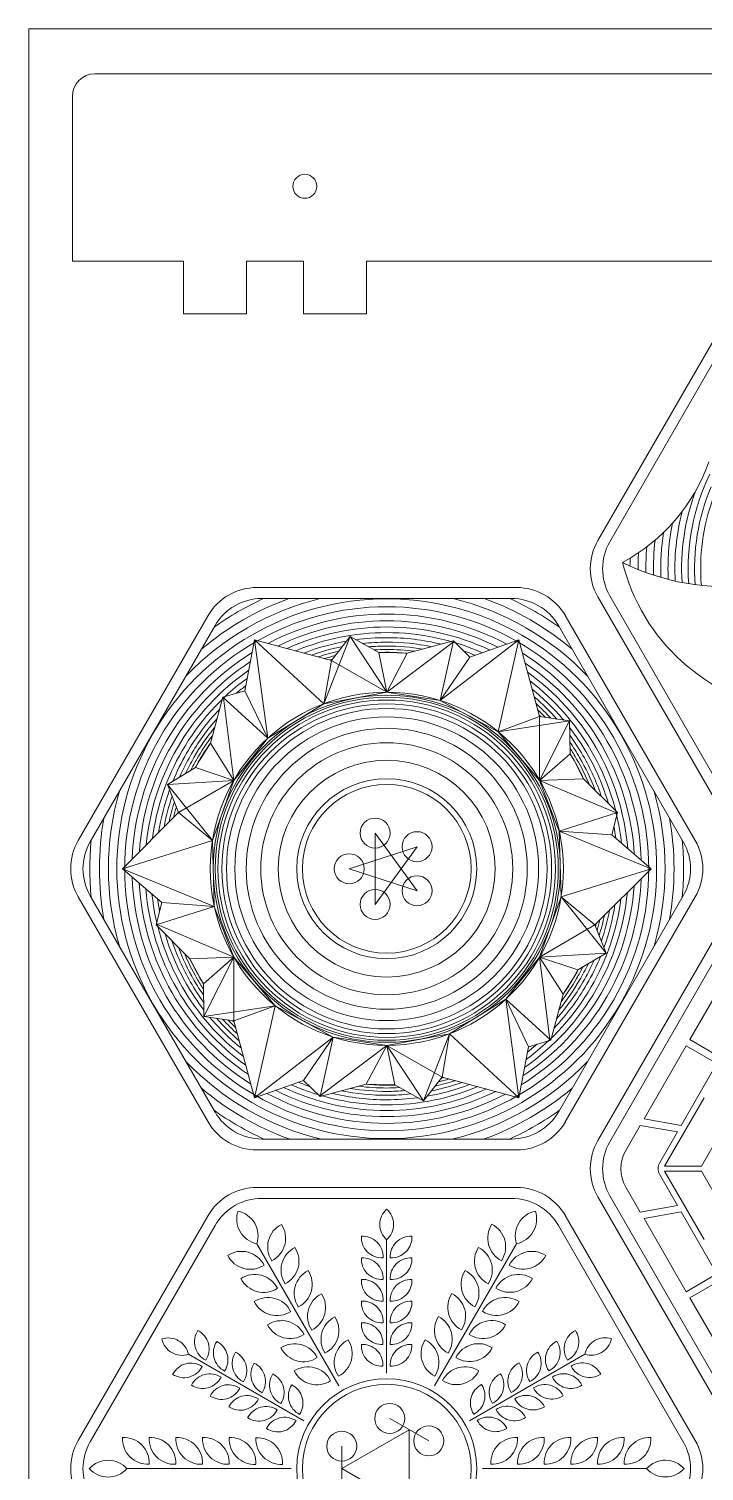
# Model space of a CAD drawing. Header units: millimetres. Extents: x -450 to 150, y -660 to -360.
# Drawn here: x -450 to -360, y -552.3 to -360 of the extents above; entities that cross this region are included whole.
import ezdxf

# ---------------------------------------------------------------- set-up
doc = ezdxf.new("R2010")
doc.units = ezdxf.units.MM
doc.layers.add('Cut', color=1, linetype='Continuous', lineweight=0, true_color=0xff0000)
doc.layers.add('Vector_Score', color=5, linetype='Continuous', lineweight=0, true_color=0x0000ff)

msp = doc.modelspace()

# ---------------------------------------------------------------- linework, layer by layer
at = {"layer": 'Cut'}
for p, q in [((-450, -360), (-450, -660)), ((-450, -360), (150, -360)), ((-147.2, -366), (-441.2, -366)), ((-444.2, -391), (-444.2, -369)), ((-444.2, -391), (-437, -391)), ((-437, -391), (-429.4, -391)), ((-429.4, -391), (-429.4, -398)), ((-421, -391), (-413.4, -391)), ((-421, -398), (-421, -391)), ((-413.4, -391), (-413.4, -398)), ((-405, -391), (-301.4, -391)), ((-405, -398), (-405, -391)), ((-429.4, -398), (-421, -398)), ((-413.4, -398), (-405, -398)), ((-356.82, -398.25), (-374.14, -428.25)), ((-384.96, -434.5), (-419.6, -434.5)), ((-374.14, -435.75), (-356.82, -465.75)), ((-426.1, -438.25), (-443.42, -468.25)), ((-361.15, -468.25), (-378.47, -438.25)), ((-443.42, -475.75), (-426.1, -505.75)), ((-378.47, -505.75), (-361.15, -475.75)), ((-356.82, -478.25), (-374.14, -508.25)), ((-419.6, -509.5), (-384.96, -509.5)), ((-419.6, -514.5), (-384.96, -514.5)), ((-374.14, -515.75), (-356.82, -545.75)), ((-443.42, -548.25), (-426.1, -518.25)), ((-378.47, -518.25), (-361.15, -548.25))]:
    msp.add_line(p, q, dxfattribs=at)
for centre, radius in [((-413.2, -381), 1.6), ((-402.28, -472), 11.25), ((-402.28, -552), 11.25)]:
    msp.add_circle(centre, radius, dxfattribs=at)
for centre, radius, start, end in [((-441.2, -369), 3, 90, 180), ((-367.64, -432), 7.5, 150, 210), ((-419.6, -442), 7.5, 90, 150), ((-384.96, -442), 7.5, 30, 90), ((-436.92, -472), 7.5, 150, 210), ((-367.64, -472), 7.5, 330, 30), ((-419.6, -502), 7.5, 210, 270), ((-384.96, -502), 7.5, 270, 330), ((-367.64, -512), 7.5, 150, 210), ((-419.6, -522), 7.5, 90, 150), ((-384.96, -522), 7.5, 30, 90), ((-436.92, -552), 7.5, 150, 210), ((-367.64, -552), 7.5, 330, 30)]:
    msp.add_arc(centre, radius, start, end, dxfattribs=at)
at = {"layer": 'Vector_Score'}
for p, q in [((-372.53, -428.4), (-355.89, -399.56)), ((-418.93, -435.96), (-385.64, -435.96)), ((-355.89, -464.44), (-372.53, -435.6)), ((-441.82, -468.4), (-425.17, -439.56)), ((-379.39, -439.56), (-362.75, -468.4)), ((-419.91, -441.47), (-421.18, -448.27)), ((-419.91, -441.47), (-409.66, -444.22)), ((-419.91, -441.47), (-410.66, -449.99)), ((-419.91, -441.47), (-418.14, -454.59)), ((-407.16, -441.04), (-410.66, -449.99)), ((-409.66, -444.22), (-407.16, -441.04)), ((-407.16, -441.04), (-403.34, -443.17)), ((-402.28, -448.45), (-407.16, -441.04)), ((-393.44, -441.78), (-402.28, -448.45)), ((-393.4, -441.62), (-399.55, -443.27)), ((-384.66, -441.47), (-395.14, -449.56)), ((-395.14, -449.56), (-393.4, -441.62)), ((-391.18, -443.77), (-393.4, -441.62)), ((-384.66, -441.47), (-391.18, -443.77)), ((-384.66, -441.47), (-387.41, -453.74)), ((-384.66, -441.47), (-381.91, -451.72)), ((-410.66, -449.99), (-409.66, -444.22)), ((-409.66, -444.22), (-402.28, -448.45)), ((-403.34, -443.17), (-402.28, -443.17)), ((-403.34, -443.17), (-402.28, -448.45)), ((-399.55, -443.27), (-402.28, -443.17)), ((-399.55, -443.27), (-402.28, -448.45)), ((-391.18, -443.77), (-395.14, -449.56)), ((-424.15, -449.12), (-425.8, -455.27)), ((-421.18, -448.27), (-424.15, -449.12)), ((-418.14, -454.59), (-424.15, -449.12)), ((-424.03, -449.23), (-422.68, -460.22)), ((-421.18, -448.27), (-418.14, -454.59)), ((-418.14, -454.59), (-410.66, -449.99)), ((-410.66, -449.99), (-402.28, -448.45)), ((-402.28, -448.45), (-395.14, -449.56)), ((-395.14, -449.56), (-387.41, -453.74)), ((-387.41, -453.74), (-381.91, -451.72)), ((-381.91, -451.72), (-377.91, -452.29)), ((-381.91, -451.72), (-381.89, -460.22)), ((-377.91, -452.29), (-387.41, -453.74)), ((-387.41, -453.74), (-381.89, -460.22)), ((-381.89, -460.22), (-377.91, -452.29)), ((-377.91, -452.29), (-377.84, -456.67)), ((-425.8, -455.27), (-427.25, -457.58)), ((-425.8, -455.27), (-422.68, -460.22)), ((-422.68, -460.22), (-418.14, -454.59)), ((-427.78, -458.5), (-427.25, -457.58)), ((-377.84, -456.67), (-381.89, -460.22)), ((-377.84, -456.67), (-377.31, -457.58)), ((-376.03, -460), (-377.31, -457.58)), ((-431.53, -460.75), (-427.78, -458.5)), ((-427.78, -458.5), (-422.68, -460.22)), ((-422.68, -460.22), (-431.53, -460.75)), ((-430.03, -464.5), (-431.53, -460.75)), ((-431.53, -460.75), (-425.53, -468.25)), ((-430.03, -464.5), (-422.68, -460.22)), ((-425.53, -468.25), (-422.68, -460.22)), ((-376.03, -460), (-381.89, -460.22)), ((-381.89, -460.22), (-379.28, -466.97)), ((-371.69, -464.55), (-381.89, -460.22)), ((-371.53, -464.5), (-376.03, -460)), ((-437.53, -472), (-430.03, -464.5)), ((-425.53, -468.25), (-430.03, -464.5)), ((-379.28, -466.97), (-371.53, -464.5)), ((-372.28, -467.5), (-371.53, -464.5)), ((-403.83, -467.24), (-398.24, -474.94)), ((-403.83, -476.76), (-403.83, -467.24)), ((-367.03, -472), (-379.28, -466.97)), ((-372.28, -467.5), (-379.28, -466.97)), ((-379.28, -466.97), (-379.03, -475.75)), ((-437.53, -472), (-425.53, -468.25)), ((-425.29, -477.03), (-425.53, -468.25)), ((-407.28, -472), (-398.24, -469.06)), ((-398.24, -469.06), (-403.83, -476.76)), ((-367.03, -472), (-372.28, -467.5)), ((-437.53, -472), (-432.28, -476.5)), ((-437.53, -472), (-425.29, -477.03)), ((-398.24, -474.94), (-407.28, -472)), ((-367.03, -472), (-379.03, -475.75)), ((-367.03, -472), (-374.53, -479.5)), ((-425.17, -504.44), (-441.82, -475.6)), ((-432.28, -476.5), (-433.03, -479.5)), ((-432.28, -476.5), (-425.29, -477.03)), ((-379.03, -475.75), (-381.89, -483.78)), ((-362.75, -475.6), (-379.39, -504.44)), ((-379.03, -475.75), (-374.53, -479.5)), ((-373.03, -483.25), (-379.03, -475.75)), ((-425.29, -477.03), (-433.03, -479.5)), ((-422.68, -483.78), (-425.29, -477.03)), ((-433.03, -479.5), (-428.53, -484)), ((-432.88, -479.45), (-422.68, -483.78)), ((-374.53, -479.5), (-381.89, -483.78)), ((-374.53, -479.5), (-373.03, -483.25)), ((-372.53, -508.4), (-355.89, -479.56)), ((-428.53, -484), (-422.68, -483.78)), ((-428.53, -484), (-427.25, -486.42)), ((-426.72, -487.33), (-422.68, -483.78)), ((-422.68, -483.78), (-426.65, -491.71)), ((-422.65, -492.28), (-422.68, -483.78)), ((-417.15, -490.26), (-422.68, -483.78)), ((-381.89, -483.78), (-386.42, -489.41)), ((-381.89, -483.78), (-373.03, -483.25)), ((-378.76, -488.73), (-381.89, -483.78)), ((-376.78, -485.5), (-381.89, -483.78)), ((-380.53, -494.77), (-381.89, -483.78)), ((-373.03, -483.25), (-376.78, -485.5)), ((-426.72, -487.33), (-427.25, -486.42)), ((-378.76, -488.73), (-377.31, -486.42)), ((-376.78, -485.5), (-377.31, -486.42)), ((-356.24, -485.03), (-361.87, -494.78)), ((-426.65, -491.71), (-426.72, -487.33)), ((-426.65, -491.71), (-417.15, -490.26)), ((-417.15, -490.26), (-422.65, -492.28)), ((-419.91, -502.53), (-417.15, -490.26)), ((-409.43, -494.44), (-417.15, -490.26)), ((-386.42, -489.41), (-393.9, -494.01)), ((-384.66, -502.53), (-386.42, -489.41)), ((-386.42, -489.41), (-380.41, -494.88)), ((-383.38, -495.73), (-386.42, -489.41)), ((-380.41, -494.88), (-378.76, -488.73)), ((-422.65, -492.28), (-426.65, -491.71)), ((-419.91, -502.53), (-422.65, -492.28)), ((-393.9, -494.01), (-402.28, -495.55)), ((-397.4, -502.96), (-393.9, -494.01)), ((-393.9, -494.01), (-394.9, -499.78)), ((-384.66, -502.53), (-393.9, -494.01)), ((-419.91, -502.53), (-409.43, -494.44)), ((-413.38, -500.23), (-409.43, -494.44)), ((-409.43, -494.44), (-411.16, -502.38)), ((-411.13, -502.22), (-402.28, -495.55)), ((-402.28, -495.55), (-409.43, -494.44)), ((-405.01, -500.73), (-402.28, -495.55)), ((-394.9, -499.78), (-402.28, -495.55)), ((-402.28, -495.55), (-397.4, -502.96)), ((-401.22, -500.83), (-402.28, -495.55)), ((-384.66, -502.53), (-383.38, -495.73)), ((-383.38, -495.73), (-380.41, -494.88)), ((-362.35, -495.6), (-367.97, -505.35)), ((-358.25, -497.97), (-362.35, -495.6)), ((-357.77, -497.15), (-361.87, -494.78)), ((-358.25, -497.97), (-363.01, -506.23)), ((-394.9, -499.78), (-397.4, -502.96)), ((-384.66, -502.53), (-394.9, -499.78)), ((-419.91, -502.53), (-413.38, -500.23)), ((-413.38, -500.23), (-411.16, -502.38)), ((-411.16, -502.38), (-405.01, -500.73)), ((-405.01, -500.73), (-402.28, -500.83)), ((-401.22, -500.83), (-402.28, -500.83)), ((-397.4, -502.96), (-401.22, -500.83)), ((-359.96, -502.54), (-365.23, -511.67)), ((-363.01, -506.23), (-367.97, -505.35)), ((-355.91, -504.01), (-360.33, -511.67)), ((-368.48, -506.22), (-370.41, -509.56)), ((-363.52, -507.1), (-368.48, -506.22)), ((-363.52, -507.1), (-365.91, -511.25)), ((-385.64, -508.04), (-418.93, -508.04)), ((-365.91, -512.75), (-363.52, -516.9)), ((-360.33, -511.67), (-365.23, -511.67)), ((-365.23, -512.33), (-359.96, -521.46)), ((-360.33, -512.33), (-365.23, -512.33)), ((-360.33, -512.33), (-355.91, -519.99)), ((-370.41, -514.44), (-368.48, -517.78)), ((-418.93, -515.96), (-385.64, -515.96)), ((-355.89, -544.44), (-372.53, -515.6)), ((-363.52, -516.9), (-368.48, -517.78)), ((-363.01, -517.77), (-367.97, -518.65)), ((-367.97, -518.65), (-362.35, -528.4)), ((-363.01, -517.77), (-358.25, -526.03)), ((-441.82, -548.4), (-425.17, -519.56)), ((-379.39, -519.56), (-362.75, -548.4)), ((-419.6, -522.01), (-408.66, -540.96)), ((-402.29, -521.48), (-402.29, -539.25)), ((-384.97, -522), (-395.91, -540.96)), ((-358.25, -526.03), (-362.35, -528.4)), ((-357.77, -526.85), (-361.87, -529.22)), ((-361.87, -529.22), (-356.24, -538.97)), ((-428.72, -536.75), (-413.33, -545.63)), ((-375.85, -536.73), (-391.24, -545.62)), ((-408.66, -540.96), (-408.66, -540.96)), ((-395.91, -540.96), (-395.91, -540.96)), ((-396.68, -548.3), (-401.88, -545.3)), ((-399.28, -546.8), (-408.28, -552)), ((-399.28, -557.2), (-399.28, -546.8)), ((-408.28, -549), (-408.28, -555)), ((-367.65, -551.99), (-389.53, -552)), ((-436.92, -552), (-415.03, -552)), ((-415.03, -552), (-415.03, -552)), ((-408.28, -552), (-399.28, -557.2)), ((-389.53, -552), (-389.53, -552))]:
    msp.add_line(p, q, dxfattribs=at)
for centre, radius in [((-402.28, -472), 23.55), ((-402.28, -472), 23.14), ((-402.28, -472), 22.87), ((-402.28, -472), 22.5), ((-402.28, -472), 21.98), ((-402.28, -472), 21.37), ((-402.28, -472), 20.25), ((-402.28, -472), 18.73), ((-402.28, -472), 16.8), ((-402.28, -472), 14.46), ((-402.28, -472), 12), ((-403.83, -467.24), 2), ((-398.24, -469.06), 2), ((-407.28, -472), 2), ((-398.24, -474.94), 2), ((-403.83, -476.76), 2), ((-402.28, -552), 12), ((-401.88, -545.3), 2), ((-408.28, -549), 2), ((-396.68, -548.3), 2)]:
    msp.add_circle(centre, radius, dxfattribs=at)
for centre, radius, start, end in [((-382.5, -409.5), 24.6, 298.3262, 340.4633), ((-333, -432), 29.09, 154.2555, 183.9375), ((-333, -432), 28.24, 157.2293, 184.319), ((-333, -432), 29.96, 159.7923, 183.5178), ((-333, -432), 27.42, 160.119, 184.6632), ((-333, -432), 30.86, 165.6536, 183.0589), ((-333, -432), 31.78, 168.9961, 182.5596), ((-366.29, -432), 7.21, 150, 210), ((-333, -432), 33.72, 173.4998, 181.4348), ((-333, -432), 32.74, 171.4926, 182.0187), ((-333, -432), 36.85, 177.7828, 179.4072), ((-333, -432), 35.77, 176.5799, 180.1309), ((-333, -432), 34.73, 175.1686, 180.8061), ((-345.34, -424.88), 26.25, 193.8309, 330), ((-356.95, -403.24), 31.17, 243.5506, 276.4514), ((-402.28, -472), 35.99, 90, 150), ((-402.28, -472), 37.11, 103.8118, 136.1882), ((-402.28, -472), 38.31, 109.8357, 130.1643), ((-402.28, -472), 39.59, 114.443, 125.557), ((-418.93, -443.17), 7.21, 90, 150), ((-402.28, -472), 35.99, 30, 90), ((-402.28, -472), 37.11, 43.8118, 76.1882), ((-402.28, -472), 38.31, 49.8357, 70.1643), ((-402.28, -472), 39.59, 54.443, 65.557), ((-385.64, -443.17), 7.21, 30, 90), ((-402.28, -472), 34.94, 90, 150), ((-402.28, -472), 33.96, 90, 117.7852), ((-402.28, -472), 34.94, 30, 90), ((-402.28, -472), 33.96, 61.8883, 90), ((-402.28, -472), 33.06, 90, 116.0721), ((-402.28, -472), 32.24, 90, 114.36), ((-402.28, -472), 33.06, 63.3338, 90), ((-402.28, -472), 32.24, 64.7639, 90), ((-402.28, -472), 31.49, 90, 112.6654), ((-402.28, -472), 30.81, 100.0281, 111.0082), ((-402.28, -472), 30.81, 90, 97.6923), ((-402.28, -472), 30.21, 90, 96.1389), ((-402.28, -472), 29.69, 90, 94.6746), ((-402.28, -472), 31.49, 66.1635, 90), ((-402.28, -472), 30.81, 76.3755, 90), ((-402.28, -472), 30.21, 78.5355, 90), ((-402.28, -472), 29.69, 80.6497, 90), ((-402.28, -472), 33.96, 121.8883, 150), ((-402.28, -472), 30.21, 101.3183, 109.4117), ((-402.28, -472), 29.69, 102.5202, 107.9035), ((-402.28, -472), 29.24, 103.6111, 106.5144), ((-402.28, -472), 28.86, 104.5676, 105.2784), ((-402.28, -472), 29.24, 90, 93.329), ((-402.28, -472), 28.86, 90, 92.1347), ((-402.28, -472), 29.24, 82.6779, 90), ((-402.28, -472), 28.86, 84.5672, 90), ((-402.28, -472), 30.81, 67.5156, 70.5783), ((-402.28, -472), 33.96, 30, 57.7852), ((-402.28, -472), 33.06, 123.3338, 150), ((-402.28, -472), 32.24, 124.7639, 150), ((-402.28, -472), 33.06, 30, 56.0721), ((-402.28, -472), 32.24, 30, 54.36), ((-402.28, -472), 31.49, 126.1635, 150), ((-402.28, -472), 30.81, 127.5156, 130.5783), ((-402.28, -472), 31.49, 30, 52.6654), ((-402.28, -472), 30.81, 40.0281, 51.0082), ((-402.28, -472), 30.21, 41.3183, 49.4117), ((-402.28, -472), 29.69, 42.5202, 47.9035), ((-402.28, -472), 30.81, 136.3755, 150), ((-402.28, -472), 29.24, 43.6111, 46.5144), ((-402.28, -472), 28.86, 44.5676, 45.2784), ((-402.28, -472), 30.21, 138.5355, 150), ((-402.28, -472), 29.69, 140.6497, 150), ((-402.28, -472), 30.81, 30, 37.6923), ((-402.28, -472), 35.99, 150, 210), ((-402.28, -472), 34.94, 150, 210), ((-402.28, -472), 33.96, 150, 177.7852), ((-402.28, -472), 33.06, 150, 176.0721), ((-402.28, -472), 29.24, 142.6779, 150), ((-402.28, -472), 28.86, 144.5672, 150), ((-402.28, -472), 30.21, 30, 36.1389), ((-402.28, -472), 29.69, 30, 34.6746), ((-402.28, -472), 33.06, 3.3338, 30), ((-402.28, -472), 33.96, 1.8883, 30), ((-402.28, -472), 34.94, 330, 30), ((-402.28, -472), 35.99, 330, 30), ((-402.28, -472), 32.24, 150, 174.36), ((-402.28, -472), 31.49, 150, 172.6654), ((-402.28, -472), 30.81, 150, 157.6923), ((-402.28, -472), 30.21, 150, 156.1389), ((-402.28, -472), 29.69, 150, 154.6746), ((-402.28, -472), 29.24, 150, 153.329), ((-402.28, -472), 28.86, 150, 152.1347), ((-402.28, -472), 29.24, 30, 33.329), ((-402.28, -472), 28.86, 30, 32.1347), ((-402.28, -472), 28.86, 24.5672, 30), ((-402.28, -472), 29.24, 22.6779, 30), ((-402.28, -472), 29.69, 20.6497, 30), ((-402.28, -472), 30.21, 18.5355, 30), ((-402.28, -472), 30.81, 16.3755, 30), ((-402.28, -472), 31.49, 6.1635, 30), ((-402.28, -472), 32.24, 4.7639, 30), ((-402.28, -472), 30.81, 160.0281, 171.0082), ((-402.28, -472), 37.11, 163.8118, 196.1882), ((-402.28, -472), 30.21, 161.3183, 169.4117), ((-402.28, -472), 29.69, 162.5202, 167.9035), ((-402.28, -472), 37.11, 343.8118, 16.1882), ((-402.28, -472), 38.31, 169.8357, 190.1643), ((-402.28, -472), 29.24, 163.6111, 166.5144), ((-402.28, -472), 28.86, 164.5676, 165.2784), ((-402.28, -472), 38.31, 349.8357, 10.1643), ((-402.28, -472), 30.81, 7.5156, 10.5783), ((-435.57, -472), 7.21, 150, 210), ((-402.28, -472), 39.59, 174.443, 185.557), ((-402.28, -472), 39.59, 354.443, 5.557), ((-368.99, -472), 7.21, 330, 30), ((-402.28, -472), 33.96, 181.8883, 210), ((-402.28, -472), 33.06, 183.3338, 210), ((-402.28, -472), 32.24, 184.7639, 210), ((-402.28, -472), 33.06, 330, 356.0721), ((-402.28, -472), 33.96, 330, 357.7852), ((-402.28, -472), 31.49, 186.1635, 210), ((-402.28, -472), 30.81, 187.5156, 190.5783), ((-402.28, -472), 31.49, 330, 352.6654), ((-402.28, -472), 32.24, 330, 354.36), ((-402.28, -472), 30.81, 340.0281, 351.0082), ((-402.28, -472), 29.24, 343.6111, 346.5144), ((-402.28, -472), 29.69, 342.5202, 347.9035), ((-402.28, -472), 30.21, 341.3183, 349.4117), ((-402.28, -472), 30.81, 196.3755, 210), ((-402.28, -472), 28.86, 344.5676, 345.2784), ((-402.28, -472), 30.21, 198.5355, 210), ((-402.28, -472), 29.69, 200.6497, 210), ((-402.28, -472), 29.24, 202.6779, 210), ((-402.28, -472), 28.86, 204.5672, 210), ((-402.28, -472), 30.21, 330, 336.1389), ((-402.28, -472), 30.81, 330, 337.6923), ((-402.28, -472), 28.86, 210, 212.1347), ((-402.28, -472), 28.86, 324.5672, 330), ((-402.28, -472), 28.86, 330, 332.1347), ((-402.28, -472), 29.24, 330, 333.329), ((-402.28, -472), 29.69, 330, 334.6746), ((-402.28, -472), 32.24, 210, 234.36), ((-402.28, -472), 31.49, 210, 232.6654), ((-402.28, -472), 30.81, 210, 217.6923), ((-402.28, -472), 30.21, 210, 216.1389), ((-402.28, -472), 29.69, 210, 214.6746), ((-402.28, -472), 29.24, 210, 213.329), ((-402.28, -472), 32.24, 304.7639, 330), ((-402.28, -472), 31.49, 306.1635, 330), ((-402.28, -472), 30.81, 316.3755, 330), ((-402.28, -472), 30.21, 318.5355, 330), ((-402.28, -472), 29.69, 320.6497, 330), ((-402.28, -472), 29.24, 322.6779, 330), ((-402.28, -472), 35.99, 210, 270), ((-402.28, -472), 34.94, 210, 270), ((-402.28, -472), 33.96, 210, 237.7852), ((-402.28, -472), 33.06, 210, 236.0721), ((-402.28, -472), 34.94, 270, 330), ((-402.28, -472), 35.99, 270, 330), ((-402.28, -472), 33.96, 301.8883, 330), ((-402.28, -472), 33.06, 303.3338, 330), ((-402.28, -472), 30.81, 220.0281, 231.0082), ((-402.28, -472), 30.21, 221.3183, 229.4117), ((-402.28, -472), 29.69, 222.5202, 227.9035), ((-402.28, -472), 29.24, 223.6111, 226.5144), ((-402.28, -472), 28.86, 224.5676, 225.2784), ((-402.28, -472), 30.81, 307.5156, 310.5783), ((-402.28, -472), 37.11, 223.8118, 256.1882), ((-402.28, -472), 37.11, 283.8118, 316.1882), ((-402.28, -472), 29.24, 283.6111, 286.5144), ((-402.28, -472), 28.86, 284.5676, 285.2784), ((-402.28, -472), 38.31, 229.8357, 250.1643), ((-402.28, -472), 33.96, 241.8883, 270), ((-402.28, -472), 33.06, 243.3338, 270), ((-402.28, -472), 32.24, 244.7639, 270), ((-402.28, -472), 31.49, 246.1635, 270), ((-402.28, -472), 30.81, 247.5156, 250.5783), ((-402.28, -472), 30.81, 256.3755, 270), ((-402.28, -472), 30.21, 258.5355, 270), ((-402.28, -472), 29.69, 260.6497, 270), ((-402.28, -472), 29.24, 262.6779, 270), ((-402.28, -472), 28.86, 264.5672, 270), ((-402.28, -472), 28.86, 270, 272.1347), ((-402.28, -472), 31.49, 270, 292.6654), ((-402.28, -472), 29.24, 270, 273.329), ((-402.28, -472), 32.24, 270, 294.36), ((-402.28, -472), 29.69, 270, 274.6746), ((-402.28, -472), 33.06, 270, 296.0721), ((-402.28, -472), 30.81, 280.0281, 291.0082), ((-402.28, -472), 30.21, 281.3183, 289.4117), ((-402.28, -472), 29.69, 282.5202, 287.9035), ((-402.28, -472), 38.31, 289.8357, 310.1643), ((-402.28, -472), 30.21, 270, 276.1389), ((-402.28, -472), 33.96, 270, 297.7852), ((-402.28, -472), 30.81, 270, 277.6923), ((-402.28, -472), 39.59, 234.443, 245.557), ((-418.93, -500.83), 7.21, 210, 270), ((-402.28, -472), 39.59, 294.443, 305.557), ((-385.64, -500.83), 7.21, 270, 330), ((-366.29, -512), 7.21, 150, 210), ((-366.18, -512), 4.88, 150, 210), ((-364.61, -512), 1.5, 150, 210), ((-418.93, -523.17), 7.21, 90, 150), ((-385.64, -523.17), 7.21, 30, 90), ((-418.91, -518.71), 3.37, 161.765, 258.1444), ((-422.81, -520.95), 3.37, 341.765, 78.1444), ((-400.47, -519.44), 2.74, 131.7782, 228.1575), ((-404.12, -519.43), 2.74, 311.7782, 48.1575), ((-381.77, -520.95), 3.37, 101.7716, 198.151), ((-385.66, -518.7), 3.37, 281.7716, 18.151), ((-414.79, -522.43), 3.37, 116.765, 213.1444), ((-419.13, -521.27), 3.37, 296.765, 33.1444), ((-402.93, -521.15), 2.74, 176.7782, 273.1575), ((-405.51, -523.73), 2.74, 356.7782, 93.1575), ((-399.08, -523.73), 2.74, 86.7782, 183.1575), ((-401.66, -521.15), 2.74, 266.7782, 3.1575), ((-385.44, -521.26), 3.37, 146.7716, 243.151), ((-389.79, -522.42), 3.37, 326.7716, 63.151), ((-421.65, -526.39), 3.37, 26.765, 123.1444), ((-413.01, -525.51), 3.37, 116.765, 213.1444), ((-417.35, -524.35), 3.37, 296.765, 33.1444), ((-387.22, -524.34), 3.37, 146.7716, 243.151), ((-391.57, -525.5), 3.37, 326.7716, 63.151), ((-382.93, -526.39), 3.37, 56.7716, 153.151), ((-420.48, -522.05), 3.37, 206.765, 303.1444), ((-402.93, -524.04), 2.74, 176.7782, 273.1575), ((-405.51, -526.62), 2.74, 356.7782, 93.1575), ((-399.08, -526.62), 2.74, 86.7782, 183.1575), ((-401.66, -524.04), 2.74, 266.7782, 3.1575), ((-384.09, -522.04), 3.37, 236.7716, 333.151), ((-419.87, -529.47), 3.37, 26.765, 123.1444), ((-418.71, -525.13), 3.37, 206.765, 303.1444), ((-411.24, -528.6), 3.37, 116.765, 213.1444), ((-415.58, -527.43), 3.37, 296.765, 33.1444), ((-402.93, -526.92), 2.74, 176.7782, 273.1575), ((-405.51, -529.5), 2.74, 356.7782, 93.1575), ((-401.66, -526.92), 2.74, 266.7782, 3.1575), ((-399.08, -529.51), 2.74, 86.7782, 183.1575), ((-389, -527.42), 3.37, 146.7716, 243.151), ((-393.35, -528.58), 3.37, 326.7716, 63.151), ((-384.71, -529.46), 3.37, 56.7716, 153.151), ((-385.87, -525.12), 3.37, 236.7716, 333.151), ((-409.46, -531.68), 3.37, 116.765, 213.1444), ((-413.8, -530.51), 3.37, 296.765, 33.1444), ((-390.78, -530.49), 3.37, 146.7716, 243.151), ((-395.13, -531.66), 3.37, 326.7716, 63.151), ((-418.1, -532.55), 3.37, 26.765, 123.1444), ((-416.93, -528.21), 3.37, 206.765, 303.1444), ((-405.51, -532.39), 2.74, 356.7782, 93.1575), ((-402.93, -529.81), 2.74, 176.7782, 273.1575), ((-401.66, -529.81), 2.74, 266.7782, 3.1575), ((-399.08, -532.4), 2.74, 86.7782, 183.1575), ((-386.49, -532.54), 3.37, 56.7716, 153.151), ((-387.65, -528.2), 3.37, 236.7716, 333.151), ((-416.32, -535.63), 3.37, 26.765, 123.1444), ((-407.68, -534.76), 3.37, 116.765, 213.1444), ((-412.03, -533.59), 3.37, 296.765, 33.1444), ((-402.93, -532.7), 2.74, 176.7782, 273.1575), ((-405.52, -535.28), 2.74, 356.7782, 93.1575), ((-399.08, -535.28), 2.74, 86.7782, 183.1575), ((-401.67, -532.7), 2.74, 266.7782, 3.1575), ((-392.56, -533.57), 3.37, 146.7716, 243.151), ((-396.91, -534.73), 3.37, 326.7716, 63.151), ((-388.27, -535.62), 3.37, 56.7716, 153.151), ((-431.4, -537.31), 2.74, 11.7782, 108.1575), ((-425.16, -535.09), 2.74, 146.7782, 243.1575), ((-428.69, -536.03), 2.74, 326.7782, 63.1575), ((-415.16, -531.29), 3.37, 206.765, 303.1444), ((-389.43, -531.28), 3.37, 236.7716, 333.151), ((-375.89, -536.02), 2.74, 116.7782, 213.1575), ((-379.41, -535.07), 2.74, 296.7782, 33.1575), ((-373.17, -537.29), 2.74, 71.7782, 168.1575), ((-429.57, -534.15), 2.74, 191.7782, 288.1575), ((-422.66, -536.54), 2.74, 146.7782, 243.1575), ((-426.19, -537.48), 2.74, 326.7782, 63.1575), ((-420.16, -537.98), 2.74, 146.7782, 243.1575), ((-423.69, -538.92), 2.74, 326.7782, 63.1575), ((-414.55, -538.71), 3.37, 26.765, 123.1444), ((-413.38, -534.37), 3.37, 206.765, 303.1444), ((-405.91, -537.84), 3.37, 116.765, 213.1444), ((-410.25, -536.67), 3.37, 296.765, 33.1444), ((-402.93, -535.59), 2.74, 176.7782, 273.1575), ((-405.52, -538.17), 2.74, 356.7782, 93.1575), ((-399.09, -538.17), 2.74, 86.7782, 183.1575), ((-401.67, -535.59), 2.74, 266.7782, 3.1575), ((-394.34, -536.65), 3.37, 146.7716, 243.151), ((-398.69, -537.81), 3.37, 326.7716, 63.151), ((-390.05, -538.7), 3.37, 56.7716, 153.151), ((-391.21, -534.35), 3.37, 236.7716, 333.151), ((-380.89, -538.9), 2.74, 116.7782, 213.1575), ((-384.42, -537.95), 2.74, 296.7782, 33.1575), ((-378.39, -537.46), 2.74, 116.7782, 213.1575), ((-381.91, -536.51), 2.74, 296.7782, 33.1575), ((-375, -534.13), 2.74, 251.7782, 348.1575), ((-428.38, -540.66), 2.74, 56.7782, 153.1575), ((-429.32, -537.13), 2.74, 236.7782, 333.1575), ((-417.66, -539.43), 2.74, 146.7782, 243.1575), ((-421.19, -540.37), 2.74, 326.7782, 63.1575), ((-412.77, -541.79), 3.37, 26.765, 123.1444), ((-391.83, -541.78), 3.37, 56.7716, 153.151), ((-383.39, -540.34), 2.74, 116.7782, 213.1575), ((-386.92, -539.4), 2.74, 296.7782, 33.1575), ((-376.2, -540.64), 2.74, 26.7782, 123.1575), ((-375.25, -537.11), 2.74, 206.7782, 303.1575), ((-425.88, -542.11), 2.74, 56.7782, 153.1575), ((-426.82, -538.58), 2.74, 236.7782, 333.1575), ((-415.16, -540.87), 2.74, 146.7782, 243.1575), ((-418.69, -541.82), 2.74, 326.7782, 63.1575), ((-411.6, -537.45), 3.37, 206.765, 303.1444), ((-392.99, -537.43), 3.37, 236.7716, 333.151), ((-385.89, -541.79), 2.74, 116.7782, 213.1575), ((-389.42, -540.84), 2.74, 296.7782, 33.1575), ((-378.7, -542.08), 2.74, 26.7782, 123.1575), ((-377.75, -538.56), 2.74, 206.7782, 303.1575), ((-423.38, -543.55), 2.74, 56.7782, 153.1575), ((-424.32, -540.02), 2.74, 236.7782, 333.1575), ((-420.88, -545), 2.74, 56.7782, 153.1575), ((-412.66, -542.32), 2.74, 146.7782, 243.1575), ((-416.19, -543.26), 2.74, 326.7782, 63.1575), ((-388.39, -543.23), 2.74, 116.7782, 213.1575), ((-391.92, -542.28), 2.74, 296.7782, 33.1575), ((-383.7, -544.97), 2.74, 26.7782, 123.1575), ((-381.2, -543.53), 2.74, 26.7782, 123.1575), ((-380.26, -540), 2.74, 206.7782, 303.1575), ((-421.82, -541.47), 2.74, 236.7782, 333.1575), ((-418.38, -546.44), 2.74, 56.7782, 153.1575), ((-419.32, -542.91), 2.74, 236.7782, 333.1575), ((-386.21, -546.41), 2.74, 26.7782, 123.1575), ((-385.26, -542.88), 2.74, 206.7782, 303.1575), ((-382.76, -541.44), 2.74, 206.7782, 303.1575), ((-415.88, -547.89), 2.74, 56.7782, 153.1575), ((-416.82, -544.36), 2.74, 236.7782, 333.1575), ((-388.71, -547.85), 2.74, 26.7782, 123.1575), ((-387.76, -544.33), 2.74, 206.7782, 303.1575), ((-437.32, -551.22), 3.37, 356.7584, 93.1378), ((-434.14, -548.04), 3.37, 176.7584, 273.1378), ((-430.58, -548.05), 3.37, 176.7584, 273.1378), ((-433.77, -551.22), 3.37, 356.7584, 93.1378), ((-427.03, -548.05), 3.37, 176.7584, 273.1378), ((-430.21, -551.23), 3.37, 356.7584, 93.1378), ((-426.65, -551.23), 3.37, 356.7584, 93.1378), ((-423.47, -548.05), 3.37, 176.7584, 273.1378), ((-419.92, -548.06), 3.37, 176.7584, 273.1378), ((-423.1, -551.23), 3.37, 356.7584, 93.1378), ((-419.54, -551.24), 3.37, 356.7584, 93.1378), ((-416.36, -548.06), 3.37, 176.7584, 273.1378), ((-385.02, -551.2), 3.37, 86.7782, 183.1575), ((-388.2, -548.02), 3.37, 266.7782, 3.1575), ((-381.46, -551.2), 3.37, 86.7782, 183.1575), ((-384.64, -548.02), 3.37, 266.7782, 3.1575), ((-377.91, -551.2), 3.37, 86.7782, 183.1575), ((-381.09, -548.02), 3.37, 266.7782, 3.1575), ((-374.35, -551.2), 3.37, 86.7782, 183.1575), ((-377.53, -548.02), 3.37, 266.7782, 3.1575), ((-370.8, -551.21), 3.37, 86.7782, 183.1575), ((-373.98, -548.02), 3.37, 266.7782, 3.1575), ((-367.24, -551.21), 3.37, 86.7782, 183.1575), ((-370.42, -548.03), 3.37, 266.7782, 3.1575), ((-435.57, -552), 7.21, 150, 210), ((-368.99, -552), 7.21, 330, 30), ((-439.43, -554.25), 3.37, 41.7584, 138.1378), ((-365.13, -554.24), 3.37, 41.7782, 138.1575), ((-365.13, -549.74), 3.37, 221.7782, 318.1575), ((-439.43, -549.75), 3.37, 221.7584, 318.1378)]:
    msp.add_arc(centre, radius, start, end, dxfattribs=at)

doc.saveas('drawing.dxf')
